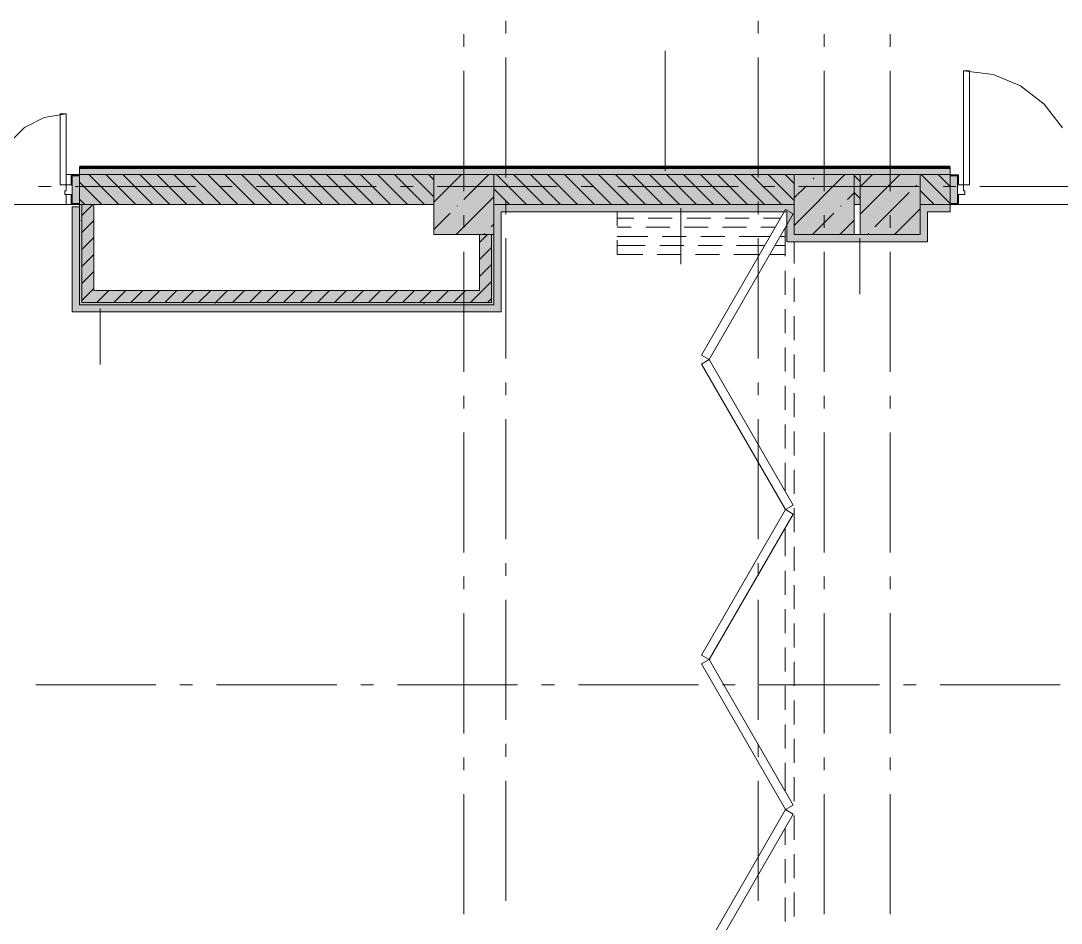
# Model space of a CAD drawing. Header units: millimetres. Extents: x -537608 to 253996, y -217170 to 186033.
# Drawn here: x -300999 to -292338, y -54536 to -47020 of the extents above; entities that cross this region are included whole.
import ezdxf

# ---------------------------------------------------------------- set-up
doc = ezdxf.new("R2010")
doc.units = ezdxf.units.MM
doc.layers.add('16) Лак 1.6м', color=160, linetype='Continuous', lineweight=90)
doc.layers.add('PDF _Геометрия', color=7, linetype='Continuous')
doc.layers.add('PDF _Сплошная заливка', color=7, linetype='Continuous', true_color=0xffffff)

msp = doc.modelspace()

# ---------------------------------------------------------------- hatches: boundary and pattern name
at = {"layer": 'PDF _Сплошная заливка', "transparency": 33554559}
h = msp.add_hatch(color=256, dxfattribs=at)
h.paths.add_polyline_path([(-288031.3548, -48550.6683), (-286641.3537, -48550.6683), (-286641.3537, -48300.6672), (-290511.3559, -48300.6672), (-290511.3559, -48550.6683), (-289577.1352, -48550.6683)], flags=0)
h.paths.add_polyline_path([(-285021.3545, -48550.6683), (-284761.353, -48550.6683), (-284761.353, -48300.6672), (-285021.3545, -48300.6672), (-285021.3545, -48465.6675)], flags=0)
h.paths.add_polyline_path([(-285761.3529, -48550.6683), (-285721.3531, -48550.6683), (-285721.3531, -48300.6672), (-285941.3549, -48300.6672), (-285941.3549, -48550.6683), (-285861.3533, -48550.6683)], flags=0)
h.paths.add_polyline_path([(-291131.3551, -48550.6683), (-291011.3559, -48550.6683), (-291011.3559, -48300.6672), (-291499.3554, -48302.6673), (-291499.3554, -48550.6683), (-291253.0918, -48550.6683)], flags=0)
h.paths.add_polyline_path([(-293451.3552, -48550.6683), (-293263.3549, -48548.6682), (-293263.3549, -48300.6672), (-293511.3558, -48302.6673), (-293511.3558, -48550.6683)], flags=0)
h.paths.add_polyline_path([(-294061.3539, -48550.6683), (-294011.358, -48550.6683), (-294011.358, -48300.6672), (-294061.3539, -48300.6672), (-294061.3539, -48454.5152)], flags=0)
h.paths.add_polyline_path([(-296280.9595, -48550.6683), (-294561.356, -48550.6683), (-294561.356, -48300.6672), (-297061.3581, -48300.6672), (-297061.3581, -48550.6683)], flags=0)
h.paths.add_polyline_path([(-297561.3559, -48550.6683), (-297561.3559, -48300.6672), (-300509.3577, -48302.6673), (-300509.3577, -48550.6683), (-299632.8727, -48550.6683)], flags=0)
h.paths.add_polyline_path([(-302273.3594, -48550.6683), (-302273.3594, -48548.6682), (-302273.3594, -48300.6672), (-303061.3579, -48300.6672), (-303061.3579, -48550.6683), (-302984.786, -48550.6683)], flags=0)
h.paths.add_polyline_path([(-303561.3601, -48550.6683), (-303561.3601, -48300.6672), (-306061.3579, -48300.6672), (-306061.3579, -48550.6683)], flags=0)
h.paths.add_polyline_path([(-307561.36, -48550.6683), (-306561.36, -48550.6683), (-306561.36, -48300.6672), (-309609.3578, -48302.6673), (-309605.3576, -48550.6683), (-308012.6536, -48550.6683)], flags=0)
h.paths.add_polyline_path([(-312001.3591, -48550.6683), (-311373.3595, -48548.6682), (-311373.3595, -48300.6672), (-312061.362, -48302.6673), (-312061.362, -48550.6683)], flags=0)
h.paths.add_polyline_path([(-312561.3598, -48550.6683), (-312561.3598, -48300.6672), (-315061.3619, -48300.6672), (-315061.3619, -48550.6683), (-313040.5213, -48550.6683)], flags=0)
at = {"layer": 'PDF _Сплошная заливка', "true_color": 0xff7d7d, "transparency": 33554559}
h = msp.add_hatch(color=11, dxfattribs=at)
h.paths.add_polyline_path([(-284761.353, -48300.6672), (-284411.3535, -48300.6672), (-284411.3535, -48240.6687), (-285021.3545, -48240.6687), (-285021.3545, -48300.6672)], flags=0)
h.paths.add_polyline_path([(-286641.3537, -48300.6672), (-286641.3537, -48240.6687), (-291501.3555, -48240.6687), (-291501.3555, -48300.6672), (-287901.1786, -48300.6672)], flags=0)
h.paths.add_polyline_path([(-285941.3549, -48300.6672), (-285721.3531, -48300.6672), (-285721.3531, -48240.6687), (-285941.3549, -48240.6687)], flags=0)
h.paths.add_polyline_path([(-294061.3539, -48300.6672), (-293261.3548, -48300.6672), (-293261.3548, -48240.6687), (-300511.3557, -48240.6687), (-300511.3557, -48300.6672), (-294561.356, -48300.6672)], flags=0)
h.paths.add_polyline_path([(-303561.3601, -48300.6672), (-302271.3572, -48300.6672), (-302271.3572, -48240.6687), (-309611.3601, -48240.6687), (-309611.3601, -48300.6672), (-306061.3579, -48300.6672)], flags=0)
h.paths.add_polyline_path([(-311371.3616, -48300.6672), (-311371.3616, -48240.6687), (-312616.8543, -48240.6687), (-312616.8543, -48300.6672), (-312061.362, -48300.6672)], flags=0)
for points in [[(-294561.356, -48610.669), (-294561.356, -48550.6683), (-297061.3581, -48550.6683), (-297061.3581, -48610.669), (-294605.0051, -48610.669)], [(-297061.3581, -49385.668), (-297001.3553, -49385.668), (-297001.3553, -48610.669), (-297061.3581, -48610.669), (-297061.3581, -48800.6672)], [(-293451.3552, -48860.6679), (-293451.3552, -48800.6672), (-294561.356, -48800.6672), (-294561.356, -48860.6679), (-293511.3558, -48860.6679)], [(-299632.8727, -49445.6687), (-297001.3553, -49445.6687), (-297001.3553, -49385.668), (-300511.3557, -49385.668), (-300511.3557, -49445.6687)]]:
    msp.add_hatch(color=11, dxfattribs=at).paths.add_polyline_path(points)
h = msp.add_hatch(color=11, dxfattribs=at)
h.paths.add_polyline_path([(-291131.3551, -48610.669), (-291131.3551, -48550.6683), (-291501.3555, -48550.6683), (-291501.3555, -48610.669), (-291191.3559, -48610.669)], flags=0)
h.paths.add_polyline_path([(-293261.3548, -48610.669), (-293261.3548, -48550.6683), (-293451.3552, -48550.6683), (-293451.3552, -48610.669)], flags=0)
at = {"layer": 'PDF _Сплошная заливка', "transparency": 33554559}
for points in [[(-297181.3552, -49365.6692), (-297181.3552, -49265.6687), (-300491.359, -49265.6687), (-300491.359, -49365.6692), (-299632.8727, -49365.6692)], [(-297081.3548, -49385.668), (-297081.3548, -49365.6692), (-300511.3557, -49365.6692), (-300511.3557, -49385.668), (-297181.3552, -49385.668)]]:
    msp.add_hatch(color=256, dxfattribs=at).paths.add_polyline_path(points)

# ---------------------------------------------------------------- linework, layer by layer
at = {"layer": '16) Лак 1.6м'}
msp.add_line((-300511.3557, -48240.6687), (-293261.3548, -48240.6687), dxfattribs=at)
at = {"layer": 'PDF _Геометрия', "color": 253, "lineweight": 9, "true_color": 0xaaaaaa}
for p, q in [((-296961.3577, -47020.2578), (-296961.3577, -47126.0906)), ((-294861.3574, -47020.2578), (-294861.3574, -47126.0906)), ((-297311.3549, -47237.9151), (-297311.3549, -47132.0823)), ((-294311.355, -47237.9151), (-294311.355, -47132.0823)), ((-293761.3569, -47237.9151), (-293761.3569, -47132.0823)), ((-296961.3577, -47326.0915), (-296961.3577, -48326.0915)), ((-294861.3574, -47326.0915), (-294861.3574, -48326.0915)), ((-297311.3549, -48437.9159), (-297311.3549, -47437.9137)), ((-294311.355, -48437.9159), (-294311.355, -47437.9137)), ((-293761.3569, -48437.9159), (-293761.3569, -47437.9137)), ((-300745.2095, -48400.6676), (-300851.0402, -48400.6676)), ((-299545.2088, -48400.6676), (-300545.2087, -48400.6676)), ((-299239.373, -48400.6676), (-299345.2079, -48400.6676)), ((-298039.3721, -48400.6676), (-299039.3764, -48400.6676)), ((-297733.5406, -48400.6676), (-297839.3756, -48400.6676)), ((-296533.5398, -48400.6676), (-297533.5398, -48400.6676)), ((-296227.7083, -48400.6676), (-296333.5389, -48400.6676)), ((-295027.7075, -48400.6676), (-296027.7074, -48400.6676)), ((-294721.8717, -48400.6676), (-294827.7067, -48400.6676)), ((-293521.8752, -48400.6676), (-294521.8752, -48400.6676)), ((-293216.0394, -48400.6676), (-293321.8722, -48400.6676)), ((-292016.0386, -48400.6676), (-293016.0385, -48400.6676)), ((-296961.3577, -48526.0923), (-296961.3577, -48631.9251)), ((-294861.3574, -48526.0923), (-294861.3574, -48631.9251)), ((-293511.3558, -48550.6683), (-293503.3555, -48550.6683)), ((-297311.3549, -48743.7495), (-297311.3549, -48637.9146)), ((-294311.355, -48743.7495), (-294311.355, -48637.9146)), ((-293761.3569, -48743.7495), (-293761.3569, -48637.9146)), ((-296961.3577, -48831.9259), (-296961.3577, -49831.9259)), ((-294861.3574, -48831.9259), (-294861.3574, -49831.9259)), ((-297311.3549, -49943.7482), (-297311.3549, -48943.7483)), ((-294311.355, -49943.7482), (-294311.355, -48943.7483)), ((-293761.3569, -49943.7482), (-293761.3569, -48943.7483)), ((-296961.3577, -50031.9246), (-296961.3577, -50137.7595)), ((-294861.3574, -50031.9246), (-294861.3574, -50137.7595)), ((-297311.3549, -50249.584), (-297311.3549, -50143.7491)), ((-294311.355, -50249.584), (-294311.355, -50143.7491)), ((-293761.3569, -50249.584), (-293761.3569, -50143.7491)), ((-296961.3577, -50337.7604), (-296961.3577, -51337.7604)), ((-294861.3574, -50337.7604), (-294861.3574, -51337.7604)), ((-297311.3549, -51449.5805), (-297311.3549, -50449.5805)), ((-294311.355, -51449.5805), (-294311.355, -50449.5805)), ((-293761.3569, -51449.5805), (-293761.3569, -50449.5805)), ((-296961.3577, -51537.7569), (-296961.3577, -51643.5919)), ((-294861.3574, -51537.7569), (-294861.3574, -51643.5919)), ((-297311.3549, -51755.4163), (-297311.3549, -51649.5814)), ((-294311.355, -51755.4163), (-294311.355, -51649.5814)), ((-293761.3569, -51755.4163), (-293761.3569, -51649.5814)), ((-296961.3577, -51843.5927), (-296961.3577, -52843.5926)), ((-294861.3574, -51843.5927), (-294861.3574, -52843.5926)), ((-297311.3549, -52955.4171), (-297311.3549, -51955.4172)), ((-294311.355, -52955.4171), (-294311.355, -51955.4172)), ((-293761.3569, -52955.4171), (-293761.3569, -51955.4172)), ((-299874.7873, -52550.6703), (-300874.7873, -52550.6703)), ((-299568.9558, -52550.6703), (-299674.7865, -52550.6703)), ((-298368.955, -52550.6703), (-299368.955, -52550.6703)), ((-298063.1192, -52550.6703), (-298168.9541, -52550.6703)), ((-296863.1184, -52550.6703), (-297863.1184, -52550.6703)), ((-296557.2869, -52550.6703), (-296663.1218, -52550.6703)), ((-295357.2861, -52550.6703), (-296357.286, -52550.6703)), ((-295051.4546, -52550.6703), (-295157.2852, -52550.6703)), ((-293851.4538, -52550.6703), (-294851.4538, -52550.6703)), ((-293545.618, -52550.6703), (-293651.4529, -52550.6703)), ((-292345.6193, -52550.6703), (-293345.6193, -52550.6703)), ((-296961.3577, -53043.5935), (-296961.3577, -53149.4241)), ((-294861.3574, -53043.5935), (-294861.3574, -53149.4241)), ((-297311.3549, -53261.2486), (-297311.3549, -53155.418)), ((-294311.355, -53261.2486), (-294311.355, -53155.418)), ((-293761.3569, -53261.2486), (-293761.3569, -53155.418)), ((-296961.3577, -53349.425), (-296961.3577, -54349.425)), ((-294861.3574, -53349.425), (-294861.3574, -54349.425)), ((-297311.3549, -54461.2494), (-297311.3549, -53461.2494)), ((-294311.355, -54461.2494), (-294311.355, -53461.2494)), ((-293761.3569, -54461.2494), (-293761.3569, -53461.2494))]:
    msp.add_line(p, q, dxfattribs=at)
at = {"layer": 'PDF _Геометрия', "lineweight": 9}
for p, q in [((-295633.7556, -48270.668), (-295633.7556, -47270.668)), ((-293151.3561, -47435.6683), (-293151.3561, -48385.668)), ((-293101.3559, -47435.6683), (-293151.3561, -47435.6683)), ((-293151.3561, -47435.6683), (-292905.4779, -47468.0379)), ((-293101.3559, -48385.668), (-293101.3559, -47435.6683)), ((-292905.4779, -47468.0379), (-292676.3562, -47562.9444)), ((-292676.3562, -47562.9444), (-292479.6041, -47713.9161)), ((-292479.6041, -47713.9161), (-292328.6304, -47910.6681)), ((-300803.6795, -47824.5456), (-300621.3587, -47795.6681)), ((-300621.3587, -47795.6681), (-300671.3589, -47795.6681)), ((-300671.3589, -47795.6681), (-300671.3589, -48385.668)), ((-300621.3587, -48385.668), (-300621.3587, -47795.6681)), ((-300968.1523, -47908.3472), (-300803.6795, -47824.5456)), ((-301098.6773, -48038.8744), (-300968.1523, -47908.3472)), ((-300509.3577, -48302.6673), (-300579.3589, -48302.6673)), ((-300579.3589, -48302.6673), (-300579.3589, -48385.668)), ((-300571.3585, -48385.668), (-300571.3585, -48310.6677)), ((-300571.3585, -48310.6677), (-300509.3577, -48310.6677)), ((-300511.3557, -48310.6677), (-300571.3585, -48310.6677)), ((-300571.3585, -48310.6677), (-300571.3585, -48540.6678)), ((-300511.3557, -48300.6672), (-300511.3557, -48240.6687)), ((-300511.3557, -48300.6672), (-297561.3559, -48300.6672)), ((-297561.3559, -48300.6672), (-300511.3557, -48300.6672)), ((-300511.3557, -48540.6678), (-300511.3557, -48310.6677)), ((-300509.3577, -48310.6677), (-300509.3577, -48302.6673)), ((-300183.1938, -48550.6683), (-300433.1948, -48300.6672)), ((-300041.7705, -48550.6683), (-300291.7715, -48300.6672)), ((-299900.3515, -48550.6683), (-300150.3482, -48300.6672)), ((-299758.9282, -48550.6683), (-300008.9293, -48300.6672)), ((-299617.5093, -48550.6683), (-299867.506, -48300.6672)), ((-299476.086, -48550.6683), (-299726.087, -48300.6672)), ((-299334.6627, -48550.6683), (-299584.6638, -48300.6672)), ((-299193.2437, -48550.6683), (-299443.2448, -48300.6672)), ((-299051.8205, -48550.6683), (-299301.8215, -48300.6672)), ((-298910.4015, -48550.6683), (-299160.4026, -48300.6672)), ((-298768.9782, -48550.6683), (-299018.9793, -48300.6672)), ((-298627.5592, -48550.6683), (-298877.556, -48300.6672)), ((-298486.136, -48550.6683), (-298736.1371, -48300.6672)), ((-298344.717, -48550.6683), (-298594.7138, -48300.6672)), ((-298203.2937, -48550.6683), (-298453.2948, -48300.6672)), ((-298061.8705, -48550.6683), (-298311.8716, -48300.6672)), ((-297920.4515, -48550.6683), (-298170.4526, -48300.6672)), ((-297779.0282, -48550.6683), (-298029.0294, -48300.6672)), ((-297637.6093, -48550.6683), (-297887.6061, -48300.6672)), ((-297561.3559, -48485.4984), (-297746.1871, -48300.6672)), ((-297561.3559, -48344.0772), (-297604.7639, -48300.6672)), ((-297561.3559, -48530.6996), (-297331.3257, -48300.6672)), ((-297061.3581, -48300.6672), (-297561.3559, -48300.6672)), ((-297561.3559, -48300.6672), (-297561.3559, -48800.6672)), ((-297310.7305, -48508.1733), (-297103.2245, -48300.6672)), ((-294561.356, -48300.6672), (-297061.3581, -48300.6672)), ((-297061.3581, -48300.6672), (-294561.356, -48300.6672)), ((-297061.3581, -48800.6672), (-297061.3581, -48300.6672)), ((-296789.0783, -48550.6683), (-297039.0794, -48300.6672)), ((-296647.6593, -48550.6683), (-296897.6604, -48300.6672)), ((-296506.236, -48550.6683), (-296756.2371, -48300.6672)), ((-296364.8171, -48550.6683), (-296614.8138, -48300.6672)), ((-296223.3938, -48550.6683), (-296473.3949, -48300.6672)), ((-296081.9748, -48550.6683), (-296331.9716, -48300.6672)), ((-295940.5516, -48550.6683), (-296190.5526, -48300.6672)), ((-295799.1283, -48550.6683), (-296049.1294, -48300.6672)), ((-295657.7093, -48550.6683), (-295907.7104, -48300.6672)), ((-295516.2861, -48550.6683), (-295766.2871, -48300.6672)), ((-295374.8671, -48550.6683), (-295624.8638, -48300.6672)), ((-295233.4439, -48550.6683), (-295483.4449, -48300.6672)), ((-295092.0249, -48550.6683), (-295342.0216, -48300.6672)), ((-294950.6016, -48550.6683), (-295200.6026, -48300.6672)), ((-294809.1784, -48550.6683), (-295059.1794, -48300.6672)), ((-294667.7594, -48550.6683), (-294917.7604, -48300.6672)), ((-294561.356, -48515.6505), (-294776.3371, -48300.6672)), ((-294561.356, -48374.2272), (-294634.9182, -48300.6672)), ((-294561.356, -48724.0802), (-294137.9431, -48300.6672)), ((-294061.3539, -48300.6672), (-294561.356, -48300.6672)), ((-294561.356, -48300.6672), (-294561.356, -48800.6672)), ((-294011.358, -48300.6672), (-294061.3539, -48300.6672)), ((-294061.3539, -48300.6672), (-294011.358, -48300.6672)), ((-294061.3539, -48800.6672), (-294061.3539, -48300.6672)), ((-294011.358, -48358.5429), (-294061.3539, -48308.5427)), ((-294011.358, -48630.2759), (-293681.7493, -48300.6672)), ((-294011.358, -48402.179), (-293909.8462, -48300.6672)), ((-293511.3558, -48300.6672), (-294011.358, -48300.6672)), ((-294011.358, -48300.6672), (-294011.358, -48800.6672)), ((-293261.3548, -48300.6672), (-293511.3558, -48300.6672)), ((-293511.3558, -48300.6672), (-293261.3548, -48300.6672)), ((-293511.3558, -48800.6672), (-293511.3558, -48300.6672)), ((-293263.3549, -48540.8573), (-293503.5449, -48300.6672)), ((-293261.3548, -48401.4363), (-293362.1238, -48300.6672)), ((-293193.3559, -48302.6673), (-293263.3549, -48302.6673)), ((-293263.3549, -48302.6673), (-293263.3549, -48310.6677)), ((-293263.3549, -48310.6677), (-293201.3562, -48310.6677)), ((-293261.3548, -48240.6687), (-293261.3548, -48300.6672)), ((-293201.3562, -48310.6677), (-293261.3548, -48310.6677)), ((-293261.3548, -48310.6677), (-293261.3548, -48540.6678)), ((-293201.3562, -48310.6677), (-293201.3562, -48385.668)), ((-293201.3562, -48540.6678), (-293201.3562, -48310.6677)), ((-293193.3559, -48385.668), (-293193.3559, -48302.6673)), ((-300671.3589, -48385.668), (-300621.3587, -48385.668)), ((-300621.3587, -48385.668), (-300621.3587, -48435.6682)), ((-300571.3585, -48385.668), (-300621.3587, -48385.668)), ((-300579.3589, -48385.668), (-300571.3585, -48385.668)), ((-300571.3585, -48465.6675), (-300571.3585, -48385.668)), ((-300324.6127, -48550.6683), (-300511.3557, -48363.9253)), ((-294561.356, -48495.9811), (-294459.4998, -48394.1248)), ((-294402.4723, -48337.0995), (-294397.7315, -48332.3587)), ((-293547.1035, -48394.1248), (-293542.3627, -48389.3819)), ((-293151.3561, -48385.668), (-293201.3562, -48385.668)), ((-293201.3562, -48385.668), (-293201.3562, -48465.6675)), ((-293201.3562, -48385.668), (-293193.3559, -48385.668)), ((-293151.3561, -48385.668), (-293101.3559, -48385.668)), ((-293151.3561, -48435.6682), (-293151.3561, -48385.668)), ((-300621.3587, -48435.6682), (-300631.357, -48435.6682)), ((-300631.357, -48435.6682), (-300631.357, -48465.6675)), ((-300631.357, -48465.6675), (-300571.3585, -48465.6675)), ((-300571.3585, -48465.6675), (-300579.3589, -48465.6675)), ((-300579.3589, -48465.6675), (-300579.3589, -48548.6682)), ((-300571.3585, -48540.6678), (-300571.3585, -48465.6675)), ((-297375.1254, -48800.6672), (-297061.3581, -48486.8978)), ((-296930.5015, -48550.6683), (-297061.3581, -48419.8117)), ((-294117.3523, -48508.1733), (-294061.3539, -48452.1793)), ((-294011.358, -48499.964), (-294061.3539, -48449.9638)), ((-293889.2511, -48736.2724), (-293604.131, -48451.148)), ((-293394.9672, -48550.6683), (-293511.3558, -48434.2795)), ((-293201.3562, -48465.6675), (-293141.3556, -48465.6675)), ((-293193.3559, -48465.6675), (-293201.3562, -48465.6675)), ((-293201.3562, -48465.6675), (-293201.3562, -48540.6678)), ((-293193.3559, -48548.6682), (-293193.3559, -48465.6675)), ((-293141.3556, -48435.6682), (-293151.3561, -48435.6682)), ((-293141.3556, -48465.6675), (-293141.3556, -48435.6682)), ((-300579.3589, -48548.6682), (-300509.3577, -48548.6682)), ((-300509.3577, -48540.6678), (-300571.3585, -48540.6678)), ((-300571.3585, -48540.6678), (-300511.3557, -48540.6678)), ((-300571.3585, -49445.6687), (-300571.3585, -48570.6692)), ((-300571.3585, -48570.6692), (-300511.3557, -48570.6692)), ((-300466.036, -48550.6683), (-300511.3557, -48505.3464)), ((-300511.3557, -49265.6687), (-300511.3557, -48550.6683)), ((-300511.3557, -48550.6683), (-297561.3559, -48550.6683)), ((-300491.359, -48550.6683), (-300511.3557, -48550.6683)), ((-300511.3557, -48570.6692), (-300511.3557, -49385.668)), ((-300509.3577, -48548.6682), (-300509.3577, -48540.6678)), ((-300491.359, -48641.523), (-300400.5043, -48550.6683)), ((-300391.3586, -48550.6683), (-300491.359, -48550.6683)), ((-300491.359, -49265.6687), (-300491.359, -48550.6683)), ((-300391.3586, -49265.6687), (-300391.3586, -48550.6683)), ((-297367.7536, -48565.1986), (-297363.0129, -48560.4578)), ((-297061.3581, -48550.6683), (-294561.356, -48550.6683)), ((-294561.356, -48550.6683), (-297061.3581, -48550.6683)), ((-295503.2262, -48580.6676), (-295503.2262, -49046.8188)), ((-294174.3754, -48565.1986), (-294169.6346, -48560.4578)), ((-294061.3539, -48550.6683), (-294011.358, -48550.6683)), ((-293725.549, -48800.6672), (-293511.3558, -48586.4741)), ((-293451.3552, -48550.6683), (-293511.3558, -48550.6683)), ((-293511.3558, -48550.6683), (-293451.3552, -48550.6683)), ((-293261.3548, -48550.6683), (-293451.3552, -48550.6683)), ((-293451.3552, -48550.6683), (-293261.3548, -48550.6683)), ((-293263.3549, -48540.6678), (-293263.3549, -48548.6682)), ((-293201.3562, -48540.6678), (-293263.3549, -48540.6678)), ((-293263.3549, -48548.6682), (-293193.3559, -48548.6682)), ((-293261.3548, -48540.6678), (-293201.3562, -48540.6678)), ((-293261.3548, -48550.6683), (-293261.3548, -48610.669)), ((-297561.3559, -48758.7987), (-297424.7811, -48622.2239)), ((-294621.3546, -48610.669), (-297001.3553, -48610.669)), ((-297001.3553, -48610.669), (-297001.3553, -49385.668)), ((-296035.5141, -48728.0825), (-296035.5141, -48610.669)), ((-296035.5141, -48665.4982), (-295895.5678, -48665.4982)), ((-295775.5664, -48665.4982), (-295575.5655, -48665.4982)), ((-295455.5641, -48665.4982), (-295255.5676, -48665.4982)), ((-295333.1601, -49804.0731), (-294633.0107, -48591.7229)), ((-294568.0647, -48629.2296), (-295268.214, -49841.5819)), ((-295135.5662, -48665.4982), (-294935.5653, -48665.4982)), ((-294815.564, -48665.4982), (-294675.6176, -48665.4982)), ((-294633.0107, -48591.7229), (-294568.0647, -48629.2296)), ((-294621.3546, -48860.6679), (-294621.3546, -48610.669)), ((-294409.844, -48800.6672), (-294231.3985, -48622.2239)), ((-293261.3548, -48610.669), (-293451.3552, -48610.669)), ((-293451.3552, -48610.669), (-293451.3552, -48800.6672)), ((-300491.359, -48782.9441), (-300391.3586, -48682.9436)), ((-297082.6337, -48736.2724), (-297061.3581, -48714.9968)), ((-296035.5141, -48740.4986), (-295917.2221, -48740.4986)), ((-295797.2208, -48740.4986), (-295597.2243, -48740.4986)), ((-295477.2229, -48740.4986), (-295277.222, -48740.4986)), ((-295157.2206, -48740.4986), (-294957.2241, -48740.4986)), ((-294837.2227, -48740.4986), (-294718.9308, -48740.4986)), ((-294636.3564, -48981.5799), (-294636.3564, -48747.4806)), ((-294181.7471, -48800.6672), (-294061.3539, -48680.2761)), ((-300491.359, -48924.3652), (-300391.3586, -48824.3647)), ((-297561.3559, -48800.6672), (-297061.3581, -48800.6672)), ((-297181.3552, -48867.0557), (-297114.9667, -48800.6672)), ((-297181.3552, -48800.6672), (-297181.3552, -49265.6687)), ((-297139.6568, -48793.2977), (-297134.9159, -48788.5546)), ((-297081.3548, -48800.6672), (-297081.3548, -49365.6692)), ((-297061.3581, -49385.668), (-297061.3581, -48800.6672)), ((-297061.3581, -48800.6672), (-297061.3581, -49385.668)), ((-296035.5141, -48815.4989), (-295778.8776, -48815.4989)), ((-295658.8805, -48815.4989), (-295458.8797, -48815.4989)), ((-295338.8783, -48815.4989), (-295138.8774, -48815.4989)), ((-295018.8804, -48815.4989), (-294762.2439, -48815.4989)), ((-294675.6349, -48815.4989), (-294636.3564, -48815.4989)), ((-294561.356, -48800.6672), (-294061.3539, -48800.6672)), ((-294011.358, -48800.6672), (-294061.3539, -48800.6672)), ((-294013.0761, -48830.6686), (-294013.0761, -49296.8177)), ((-294011.358, -48800.6672), (-293511.3558, -48800.6672)), ((-293946.2785, -48793.2977), (-293941.5377, -48788.5546)), ((-293451.3552, -48800.6672), (-293451.3552, -48860.6679)), ((-297181.3552, -49008.4768), (-297081.3548, -48908.4786)), ((-296035.5141, -48965.4974), (-296035.5141, -48848.0839)), ((-296035.5141, -48890.4971), (-295800.5364, -48890.4971)), ((-295680.535, -48890.4971), (-295480.5341, -48890.4971)), ((-295360.537, -48890.4971), (-295160.5362, -48890.4971)), ((-295040.5348, -48890.4971), (-294805.5571, -48890.4971)), ((-294718.948, -48890.4971), (-294636.3564, -48890.4971)), ((-294561.356, -48860.6679), (-294621.3546, -48860.6679)), ((-293451.3552, -48860.6679), (-294561.356, -48860.6679)), ((-294561.356, -49040.6678), (-294561.356, -48860.6679)), ((-300491.359, -49065.7863), (-300391.3586, -48965.7859)), ((-295822.195, -48965.4974), (-296035.5141, -48965.4974)), ((-295702.1937, -48965.4974), (-295502.1928, -48965.4974)), ((-295382.1915, -48965.4974), (-295182.1949, -48965.4974)), ((-295062.1935, -48965.4974), (-294848.8702, -48965.4974)), ((-294762.2655, -48965.4974), (-294636.3564, -48965.4974)), ((-297181.3552, -49149.9001), (-297081.3548, -49049.8997)), ((-294636.3564, -49301.5801), (-294636.3564, -49101.5813)), ((-300491.359, -49207.2074), (-300391.3586, -49107.207)), ((-297181.3552, -49291.3212), (-297081.3548, -49191.3208)), ((-294561.356, -49360.6679), (-294561.356, -49160.6692)), ((-300511.3557, -49365.6692), (-300511.3557, -49265.6687)), ((-300491.359, -49348.6285), (-300408.397, -49265.6687)), ((-300491.359, -49365.6692), (-300491.359, -49265.6687)), ((-300408.397, -49265.6687), (-300391.3586, -49248.6302)), ((-297181.3552, -49265.6687), (-300391.3586, -49265.6687)), ((-300366.9742, -49365.6692), (-300266.9738, -49265.6687)), ((-300225.5552, -49365.6692), (-300125.5548, -49265.6687)), ((-300084.132, -49365.6692), (-299984.1315, -49265.6687)), ((-299942.7087, -49365.6692), (-299842.7126, -49265.6687)), ((-299801.2897, -49365.6692), (-299701.2893, -49265.6687)), ((-299659.8665, -49365.6692), (-299559.866, -49265.6687)), ((-299518.4475, -49365.6692), (-299418.4471, -49265.6687)), ((-299377.0242, -49365.6692), (-299277.0238, -49265.6687)), ((-299235.6053, -49365.6692), (-299135.6048, -49265.6687)), ((-299094.182, -49365.6692), (-298994.1816, -49265.6687)), ((-298952.763, -49365.6692), (-298852.7626, -49265.6687)), ((-298811.3398, -49365.6692), (-298711.3393, -49265.6687)), ((-298669.9165, -49365.6692), (-298569.9204, -49265.6687)), ((-298528.4975, -49365.6692), (-298428.4971, -49265.6687)), ((-298387.0743, -49365.6692), (-298287.0738, -49265.6687)), ((-298245.6553, -49365.6692), (-298145.6549, -49265.6687)), ((-298104.2321, -49365.6692), (-298004.2316, -49265.6687)), ((-297962.8131, -49365.6692), (-297862.8126, -49265.6687)), ((-297821.3898, -49365.6692), (-297721.3894, -49265.6687)), ((-297679.9666, -49365.6692), (-297579.9704, -49265.6687)), ((-297538.5476, -49365.6692), (-297438.5471, -49265.6687)), ((-297397.1243, -49365.6692), (-297297.1239, -49265.6687)), ((-300511.3557, -49385.668), (-300511.3557, -49365.6692)), ((-297181.3552, -49365.6692), (-300491.359, -49365.6692)), ((-297255.7053, -49365.6692), (-297181.3552, -49291.3212)), ((-297081.3548, -49365.6692), (-297181.3552, -49365.6692)), ((-297114.2821, -49365.6692), (-297081.3548, -49332.7419)), ((-300511.3557, -49445.6687), (-300571.3585, -49445.6687)), ((-300511.3557, -49385.668), (-297181.3552, -49385.668)), ((-297181.3552, -49385.668), (-300511.3557, -49385.668)), ((-297001.3553, -49445.6687), (-300511.3557, -49445.6687)), ((-300338.7188, -49415.6694), (-300338.7188, -49881.8164)), ((-297181.3552, -49385.668), (-297081.3548, -49385.668)), ((-297081.3548, -49385.668), (-297061.3581, -49385.668)), ((-297061.3581, -49385.668), (-297081.3548, -49385.668)), ((-297001.3553, -49385.668), (-297001.3553, -49445.6687)), ((-294636.3564, -49621.5801), (-294636.3564, -49421.5814)), ((-294561.356, -49680.668), (-294561.356, -49480.6692)), ((-294636.3564, -49941.5824), (-294636.3564, -49741.5815)), ((-295268.214, -49841.5819), (-295333.1601, -49804.0731)), ((-295333.1601, -49879.0864), (-295268.214, -49841.5819)), ((-294633.0107, -51091.4409), (-295333.1601, -49879.0864)), ((-295268.214, -49841.5819), (-294568.0647, -51053.9321)), ((-294561.356, -50000.668), (-294561.356, -49800.6693)), ((-294636.3564, -50261.5802), (-294636.3564, -50061.5794)), ((-294561.356, -50320.6703), (-294561.356, -50120.6694)), ((-294636.3564, -50581.5825), (-294636.3564, -50381.5816)), ((-294561.356, -50640.6681), (-294561.356, -50440.6673)), ((-294636.3564, -50935.6789), (-294636.3564, -50701.5796)), ((-294561.356, -50960.6704), (-294561.356, -50760.6695)), ((-295333.1601, -52303.4164), (-294633.0107, -51091.0663)), ((-294636.3564, -51096.8577), (-294636.3564, -51085.6494)), ((-294568.0647, -51053.9321), (-294633.0107, -51091.4409)), ((-294633.0107, -51091.0663), (-294568.0647, -51128.575)), ((-294561.356, -51280.6683), (-294561.356, -51080.6675)), ((-294568.0647, -51128.575), (-295268.214, -52340.9252)), ((-294636.3564, -51480.3979), (-294636.3564, -51246.8282)), ((-294561.356, -51600.6705), (-294561.356, -51400.6697)), ((-294636.3564, -51800.4001), (-294636.3564, -51600.3993)), ((-294561.356, -51920.6685), (-294561.356, -51720.6676)), ((-294636.3564, -52120.3981), (-294636.3564, -51920.3972)), ((-294561.356, -52240.6707), (-294561.356, -52040.6699)), ((-295268.214, -52340.9252), (-295333.1601, -52303.4164)), ((-294636.3564, -52440.4003), (-294636.3564, -52240.3995)), ((-295333.1601, -52377.379), (-295268.214, -52339.8702)), ((-294633.0107, -53589.7291), (-295333.1601, -52377.379)), ((-295268.214, -52339.8702), (-294568.0647, -53552.2247)), ((-294561.356, -52560.6686), (-294561.356, -52360.6678)), ((-294636.3564, -52760.3982), (-294636.3564, -52560.3973)), ((-294561.356, -52880.6708), (-294561.356, -52680.67)), ((-294636.3564, -53080.4004), (-294636.3564, -52880.3996)), ((-294561.356, -53200.6688), (-294561.356, -53000.6679)), ((-294636.3564, -53433.9716), (-294636.3564, -53200.3975)), ((-294561.356, -53520.671), (-294561.356, -53320.6702)), ((-295333.1601, -54802.764), (-294633.0107, -53590.4138)), ((-294636.3564, -53596.2009), (-294636.3564, -53583.942)), ((-294568.0647, -53552.2247), (-294633.0107, -53589.7291)), ((-294633.0107, -53590.4138), (-294568.0647, -53627.9183)), ((-294568.0647, -53627.9183), (-295268.214, -54840.2685)), ((-294561.356, -53840.6689), (-294561.356, -53640.6681)), ((-294636.3564, -53883.4223), (-294636.3564, -53746.1715)), ((-294636.3564, -54203.4202), (-294636.3564, -54003.4194)), ((-294561.356, -54160.6712), (-294561.356, -53960.6703)), ((-294561.356, -54480.6691), (-294561.356, -54280.6682)), ((-294636.3564, -54523.4225), (-294636.3564, -54323.4216))]:
    msp.add_line(p, q, dxfattribs=at)
at = {"layer": 'PDF _Геометрия', "color": 9, "lineweight": 9, "true_color": 0xc0c0c0}
for p, q in [((-300621.3587, -48300.6672), (-300511.3557, -48300.6672)), ((-300621.3587, -48550.6683), (-300621.3587, -48465.6675)), ((-300511.3557, -48550.6683), (-302221.3828, -48550.6683)), ((-302221.3828, -48550.6683), (-300621.3587, -48550.6683)), ((-291501.3555, -48550.6683), (-293261.3548, -48550.6683)), ((-293261.3548, -48550.6683), (-291571.3545, -48550.6683))]:
    msp.add_line(p, q, dxfattribs=at)
at = {"layer": 'PDF _Геометрия', "color": 8, "lineweight": 9, "true_color": 0x787878}
for p, q in [((-300505.4609, -48684.483), (-300508.8108, -48678.6765)), ((-297076.5881, -48933.8597), (-297079.9425, -48928.0511)), ((-297964.8541, -49365.6692), (-297966.8563, -49369.1376)), ((-299374.9617, -49369.6478), (-299378.316, -49375.4543)), ((-297641.7085, -49377.448), (-297645.0585, -49371.6393))]:
    msp.add_line(p, q, dxfattribs=at)
at = {"layer": 'PDF _Сплошная заливка', "color": 7, "lineweight": 35, "true_color": 0xf4f4f4, "transparency": 33554559}
for points in [[(-300511.3557, -48540.6678), (-300511.3557, -48310.6677), (-300571.3585, -48540.6678), (-300571.3585, -48310.6677)], [(-293201.3562, -48540.6678), (-293201.3562, -48310.6677), (-293261.3548, -48540.6678), (-293261.3548, -48310.6677)]]:
    msp.add_solid(points, dxfattribs=at)
at = {"layer": 'PDF _Сплошная заливка', "lineweight": 35, "transparency": 33554559}
for points in [[(-297061.3581, -48800.6672), (-297061.3581, -48300.6672), (-297561.3559, -48800.6672), (-297561.3559, -48300.6672)], [(-294061.3539, -48800.6672), (-294061.3539, -48300.6672), (-294561.356, -48800.6672), (-294561.356, -48300.6672)], [(-294011.358, -48800.6672), (-293511.3558, -48800.6672), (-294011.358, -48300.6672), (-293511.3558, -48300.6672)], [(-300491.359, -49365.6692), (-300491.359, -48550.6683), (-300511.3557, -49365.6692), (-300511.3557, -48550.6683)], [(-300391.3586, -49265.6687), (-300391.3586, -48550.6683), (-300491.359, -49265.6687), (-300491.359, -48550.6683)], [(-297081.3548, -49365.6692), (-297081.3548, -48800.6672), (-297181.3552, -49365.6692), (-297181.3552, -48800.6672)], [(-297061.3581, -49385.668), (-297061.3581, -48800.6672), (-297081.3548, -49385.668), (-297081.3548, -48800.6672)]]:
    msp.add_solid(points, dxfattribs=at)
at = {"layer": 'PDF _Сплошная заливка', "color": 11, "lineweight": 35, "true_color": 0xff7d7d, "transparency": 33554559}
for points in [[(-300511.3557, -49445.6687), (-300511.3557, -48570.6692), (-300571.3585, -49445.6687), (-300571.3585, -48570.6692)], [(-293451.3552, -48800.6672), (-293451.3552, -48550.6683), (-293511.3558, -48800.6672), (-293511.3558, -48550.6683)], [(-294621.3546, -48860.6679), (-294561.356, -48860.6679), (-294621.3546, -48610.669), (-294561.356, -48610.669)]]:
    msp.add_solid(points, dxfattribs=at)

doc.saveas('drawing.dxf')
